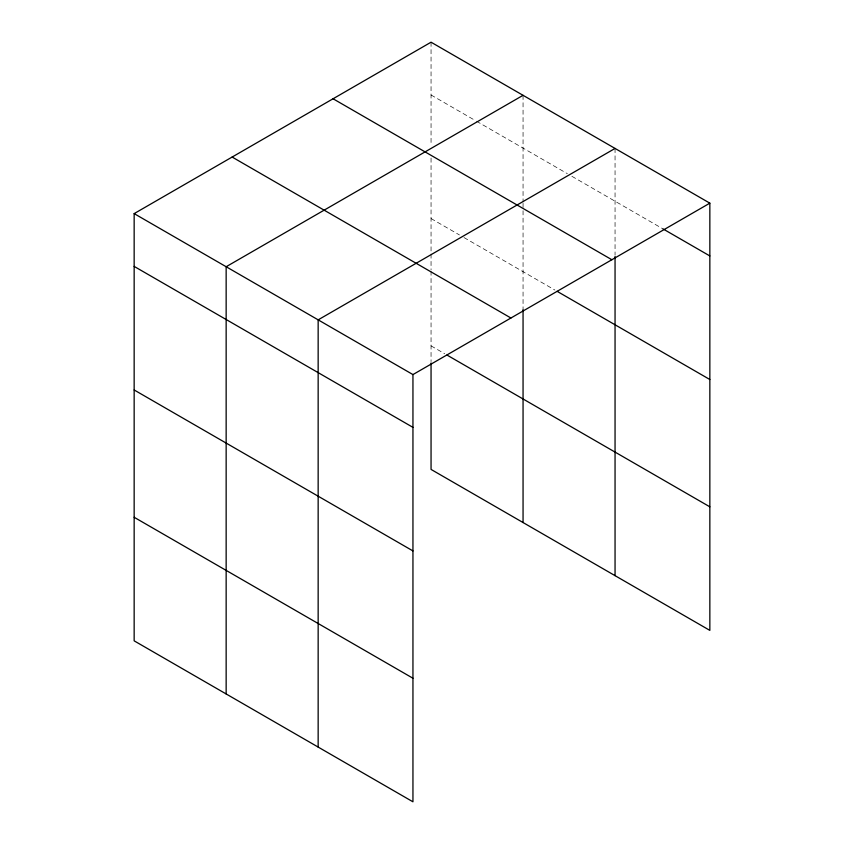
<?xml version="1.0" encoding="UTF-8"?>
<svg xmlns="http://www.w3.org/2000/svg" width="844" height="844" viewBox="0 0 844 844"><rect width="100%" height="100%" fill="white"/><g stroke="black" fill="none" stroke-linecap="round" stroke-linejoin="round"><path stroke-width="0.63" stroke-dasharray="4.22 3.17" d="M431.052 94.982L475.351 120.555M476.491 121.219L567.358 173.674M571.894 176.301L663.025 228.914M431.052 218.554L459.452 234.948M463.989 237.565L554.856 290.03M431.052 345.861L444.682 353.731M615.054 148.438L615.054 255.11M523.058 95.319L523.058 202.001M523.058 203.309L523.058 309.727M431.052 42.2L431.052 144.936M431.052 158.081L431.052 252.672M431.052 253.991L431.052 269.732M431.052 271.051L431.052 361.633"/><path stroke-width="1.27" d="M709.846 203.161L431.052 42.2L134.154 213.616L134.154 640.839L412.948 801.8L412.948 374.578L709.846 203.161L709.846 630.384L431.052 469.422L431.052 362.952M523.058 95.319L226.15 266.736L226.15 693.958M615.054 148.438L318.156 319.855L318.156 747.077M663.025 228.914L709.846 255.943M333.074 98.769L611.868 259.73M557.135 291.338L709.846 379.515M232.132 157.047L510.926 318.009M446.961 355.039L709.846 506.822M134.154 213.616L412.948 374.578M134.154 266.398L412.948 427.359M134.154 389.97L412.948 550.921M134.154 517.277L412.948 678.238M615.054 256.428L615.054 575.661M523.058 309.727L523.058 522.541"/></g></svg>
